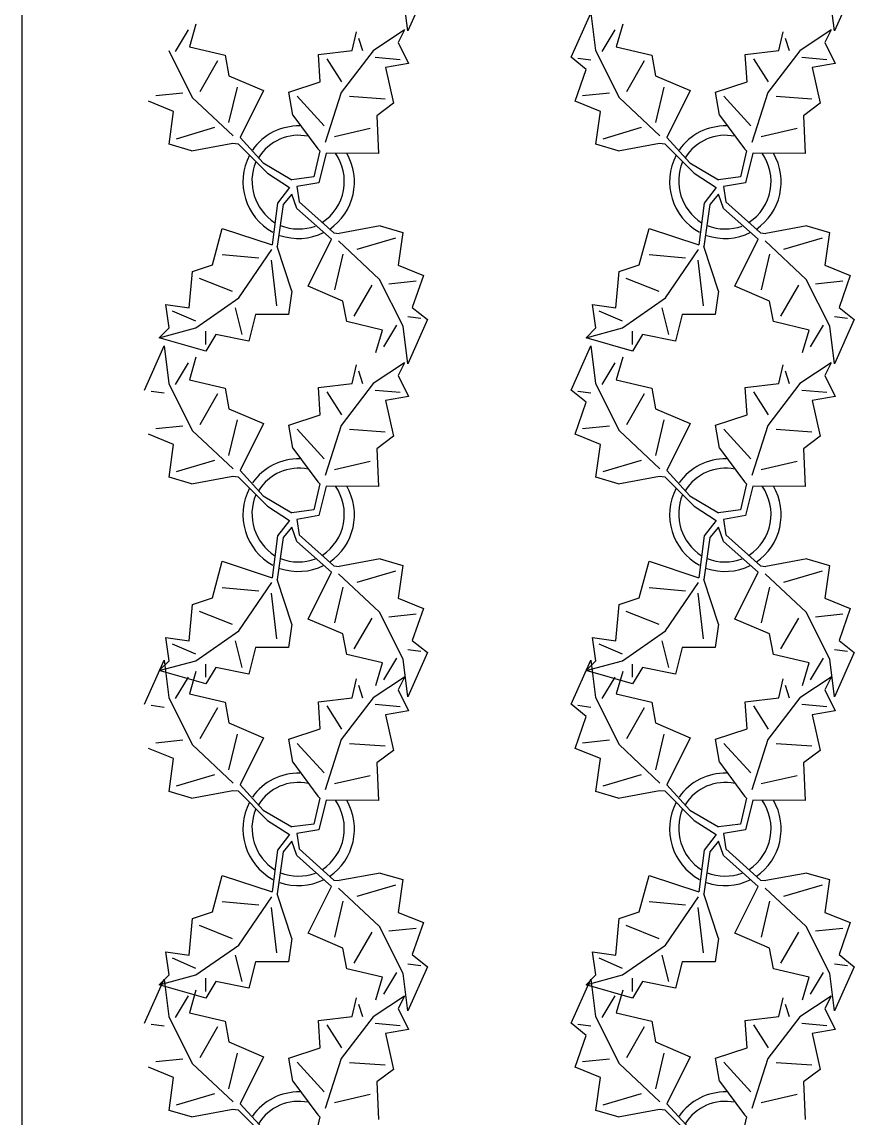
# Model space of a CAD drawing. Header units: inches. Extents: x 8624 to 20537, y 780 to 7738.
# Drawn here: x 17139.8 to 17228.6, y 2326.2 to 2443 of the extents above; entities that cross this region are included whole.
import ezdxf

# ---------------------------------------------------------------- set-up
doc = ezdxf.new("R2010")
doc.units = ezdxf.units.IN
doc.header["$MEASUREMENT"] = 0

msp = doc.modelspace()

# ---------------------------------------------------------------- linework, layer by layer
msp.add_line((17139.85, 2729.61), (17139.85, 1318.98))
at = {"color": 114, "linetype": 'Continuous'}
for p, q in [((17183.09, 2446.79), (17181, 2442.08)), ((17228.59, 2446.79), (17226.5, 2442.08)), ((17181, 2442.08), (17180.49, 2446.08)), ((17226.5, 2442.08), (17225.99, 2446.08)), ((17198.42, 2439.27), (17200.5, 2443.98)), ((17200.5, 2443.98), (17201.01, 2439.98)), ((17158.41, 2442.78), (17157.71, 2440.38)), ((17203.91, 2442.78), (17203.21, 2440.38)), ((17156.21, 2439.88), (17157.61, 2442.18)), ((17175.05, 2439.97), (17175.52, 2441.98)), ((17180.66, 2442.17), (17177.29, 2439.96)), ((17180.66, 2442.17), (17179.98, 2440.83)), ((17201.71, 2439.88), (17203.11, 2442.18)), ((17220.55, 2439.97), (17221.02, 2441.98)), ((17226.16, 2442.17), (17222.79, 2439.96)), ((17226.16, 2442.17), (17225.48, 2440.83)), ((17157.71, 2440.38), (17161.51, 2439.49)), ((17175.73, 2441.31), (17176.17, 2439.97)), ((17179.98, 2440.83), (17181.08, 2438.59)), ((17203.21, 2440.38), (17207.01, 2439.49)), ((17221.23, 2441.31), (17221.67, 2439.97)), ((17225.48, 2440.83), (17226.58, 2438.59)), ((17155.51, 2439.98), (17158.02, 2434.98)), ((17161.51, 2439.49), (17161.92, 2437.29)), ((17171.47, 2439.55), (17175.05, 2439.97)), ((17171.67, 2436.65), (17171.47, 2439.55)), ((17177.29, 2439.96), (17173.9, 2435.51)), ((17177.51, 2439.28), (17180.19, 2439.04)), ((17200.02, 2437.97), (17198.42, 2439.27)), ((17199.12, 2439.17), (17200.52, 2438.98)), ((17201.01, 2439.98), (17203.52, 2434.98)), ((17207.01, 2439.49), (17207.42, 2437.29)), ((17216.97, 2439.55), (17220.55, 2439.97)), ((17217.17, 2436.65), (17216.97, 2439.55)), ((17222.79, 2439.96), (17219.4, 2435.51)), ((17223.01, 2439.28), (17225.69, 2439.04)), ((17160.72, 2438.89), (17158.82, 2435.58)), ((17172.36, 2439.1), (17173.91, 2436.63)), ((17181.08, 2438.59), (17178.62, 2438.16)), ((17178.62, 2438.16), (17179.48, 2434.35)), ((17206.22, 2438.89), (17204.32, 2435.58)), ((17217.86, 2439.1), (17219.41, 2436.63)), ((17226.58, 2438.59), (17224.12, 2438.16)), ((17224.12, 2438.16), (17224.98, 2434.35)), ((17161.92, 2437.29), (17165.62, 2435.7)), ((17198.83, 2434.57), (17200.02, 2437.97)), ((17207.42, 2437.29), (17211.12, 2435.7)), ((17161.93, 2432.29), (17162.82, 2436.09)), ((17165.62, 2435.7), (17163.13, 2430.69)), ((17168.31, 2435.55), (17171.67, 2436.65)), ((17207.43, 2432.29), (17208.32, 2436.09)), ((17211.12, 2435.7), (17208.63, 2430.69)), ((17213.81, 2435.55), (17217.17, 2436.65)), ((17156.03, 2433.48), (17153.33, 2434.57)), ((17154.12, 2435.17), (17157.02, 2435.48)), ((17158.02, 2434.98), (17162.37, 2430.87)), ((17168.74, 2433.09), (17168.31, 2435.55)), ((17169.2, 2435.1), (17172.09, 2431.95)), ((17173.9, 2435.51), (17172.17, 2430.16)), ((17178.59, 2434.8), (17174.79, 2435.06)), ((17201.53, 2433.48), (17198.83, 2434.57)), ((17199.62, 2435.17), (17202.52, 2435.48)), ((17203.52, 2434.98), (17207.87, 2430.87)), ((17214.24, 2433.09), (17213.81, 2435.55)), ((17214.7, 2435.1), (17217.59, 2431.95)), ((17219.4, 2435.51), (17217.67, 2430.16)), ((17224.09, 2434.8), (17220.29, 2435.06)), ((17155.54, 2429.98), (17156.03, 2433.48)), ((17179.48, 2434.35), (17177.68, 2433.02)), ((17201.04, 2429.98), (17201.53, 2433.48)), ((17224.98, 2434.35), (17223.18, 2433.02)), ((17168.74, 2433.09), (17171.4, 2429.49)), ((17177.68, 2433.02), (17177.88, 2429)), ((17214.24, 2433.09), (17216.9, 2429.49)), ((17223.18, 2433.02), (17223.38, 2429)), ((17156.33, 2430.58), (17160.43, 2431.79)), ((17173.19, 2430.82), (17177, 2431.69)), ((17201.83, 2430.58), (17205.93, 2431.79)), ((17218.69, 2430.82), (17222.5, 2431.69)), ((17157.94, 2429.28), (17155.54, 2429.98)), ((17157.94, 2429.28), (17162.34, 2430.09)), ((17162.34, 2430.09), (17162.9, 2430.03)), ((17162.9, 2430.03), (17166.02, 2426.9)), ((17165.57, 2427.99), (17163.13, 2430.69)), ((17203.44, 2429.28), (17201.04, 2429.98)), ((17203.44, 2429.28), (17207.84, 2430.09)), ((17207.84, 2430.09), (17208.4, 2430.03)), ((17208.4, 2430.03), (17211.52, 2426.9)), ((17211.07, 2427.99), (17208.63, 2430.69)), ((17171.62, 2429.27), (17170.98, 2426.5)), ((17171.4, 2429.49), (17171.62, 2429.27)), ((17172.29, 2429.04), (17171.5, 2425.89)), ((17177.88, 2429), (17172.29, 2429.04)), ((17217.12, 2429.27), (17216.48, 2426.5)), ((17216.9, 2429.49), (17217.12, 2429.27)), ((17217.79, 2429.04), (17217, 2425.89)), ((17223.38, 2429), (17217.79, 2429.04)), ((17165.57, 2427.99), (17168.63, 2426.19)), ((17211.07, 2427.99), (17214.13, 2426.19)), ((17166.02, 2426.9), (17168.37, 2425.38)), ((17170.98, 2426.5), (17168.63, 2426.19)), ((17170.98, 2426.5), (17170.98, 2426.5)), ((17211.52, 2426.9), (17213.87, 2425.38)), ((17216.48, 2426.5), (17214.13, 2426.19)), ((17216.48, 2426.5), (17216.48, 2426.5)), ((17168.37, 2425.38), (17167.09, 2423.72)), ((17171.5, 2425.89), (17169.15, 2425.48)), ((17169.15, 2425.48), (17169.41, 2423.85)), ((17213.87, 2425.38), (17212.59, 2423.72)), ((17217, 2425.89), (17214.65, 2425.48)), ((17214.65, 2425.48), (17214.91, 2423.85)), ((17168.63, 2424.67), (17167.72, 2423.55)), ((17169.15, 2423.14), (17168.63, 2424.67)), ((17214.13, 2424.67), (17213.22, 2423.55)), ((17214.65, 2423.14), (17214.13, 2424.67)), ((17167.09, 2423.72), (17166.52, 2419.26)), ((17167.72, 2423.55), (17167.07, 2419.07)), ((17172.87, 2419.86), (17169.15, 2423.14)), ((17169.41, 2423.85), (17173.1, 2420.53)), ((17212.59, 2423.72), (17212.02, 2419.26)), ((17213.22, 2423.55), (17212.57, 2419.07)), ((17218.37, 2419.86), (17214.65, 2423.14)), ((17214.91, 2423.85), (17218.6, 2420.53)), ((17160.16, 2417.14), (17161.22, 2421.02)), ((17161.22, 2421.02), (17166.52, 2419.26)), ((17173.1, 2420.53), (17173.67, 2420.47)), ((17178.06, 2421.28), (17173.67, 2420.47)), ((17178.06, 2421.28), (17180.47, 2420.58)), ((17180.47, 2420.58), (17179.97, 2417.08)), ((17205.66, 2417.14), (17206.72, 2421.02)), ((17206.72, 2421.02), (17212.02, 2419.26)), ((17218.6, 2420.53), (17219.17, 2420.47)), ((17223.56, 2421.28), (17219.17, 2420.47)), ((17223.56, 2421.28), (17225.97, 2420.58)), ((17225.97, 2420.58), (17225.47, 2417.08)), ((17170.38, 2414.86), (17172.87, 2419.86)), ((17177.98, 2415.58), (17173.59, 2419.68)), ((17179.67, 2419.98), (17175.57, 2418.77)), ((17215.88, 2414.86), (17218.37, 2419.86)), ((17223.48, 2415.58), (17219.09, 2419.68)), ((17225.17, 2419.98), (17221.07, 2418.77)), ((17165.11, 2417.84), (17161.22, 2418.2)), ((17162.98, 2413.6), (17166.51, 2418.75)), ((17168.64, 2414.31), (17167.07, 2419.07)), ((17174.07, 2418.27), (17173.18, 2414.46)), ((17210.61, 2417.84), (17206.72, 2418.2)), ((17208.48, 2413.6), (17212.01, 2418.75)), ((17214.14, 2414.31), (17212.57, 2419.07)), ((17219.57, 2418.27), (17218.68, 2414.46)), ((17158.03, 2416.43), (17160.16, 2417.14)), ((17166.44, 2417.61), (17167.01, 2412.77)), ((17179.97, 2417.08), (17182.68, 2415.99)), ((17203.53, 2416.43), (17205.66, 2417.14)), ((17211.94, 2417.61), (17212.51, 2412.77)), ((17225.47, 2417.08), (17228.18, 2415.99)), ((17157.68, 2412.54), (17158.03, 2416.43)), ((17182.68, 2415.99), (17181.48, 2412.58)), ((17203.18, 2412.54), (17203.53, 2416.43)), ((17228.18, 2415.99), (17226.98, 2412.58)), ((17158.74, 2415.72), (17162.28, 2414.31)), ((17174.08, 2413.27), (17170.38, 2414.86)), ((17175.29, 2411.67), (17177.18, 2414.97)), ((17180.49, 2410.58), (17177.98, 2415.58)), ((17181.88, 2415.38), (17178.98, 2415.08)), ((17204.24, 2415.72), (17207.78, 2414.31)), ((17219.58, 2413.27), (17215.88, 2414.86)), ((17220.79, 2411.67), (17222.68, 2414.97)), ((17225.99, 2410.58), (17223.48, 2415.58)), ((17227.38, 2415.38), (17224.48, 2415.08)), ((17158.39, 2410.42), (17162.98, 2413.6)), ((17168.64, 2414.31), (17168.29, 2411.83)), ((17203.89, 2410.42), (17208.48, 2413.6)), ((17214.14, 2414.31), (17213.79, 2411.83)), ((17155.21, 2412.89), (17157.68, 2412.54)), ((17155.56, 2410.42), (17155.21, 2412.89)), ((17163.34, 2409.71), (17162.63, 2412.54)), ((17174.49, 2411.07), (17174.08, 2413.27)), ((17181.48, 2412.58), (17183.09, 2411.29)), ((17200.71, 2412.89), (17203.18, 2412.54)), ((17201.06, 2410.42), (17200.71, 2412.89)), ((17208.84, 2409.71), (17208.13, 2412.54)), ((17219.99, 2411.07), (17219.58, 2413.27)), ((17226.98, 2412.58), (17228.59, 2411.29)), ((17158.39, 2411.12), (17155.91, 2412.19)), ((17164.75, 2411.83), (17164.05, 2409)), ((17168.29, 2411.83), (17164.75, 2411.83)), ((17182.39, 2411.39), (17180.99, 2411.58)), ((17183.09, 2411.29), (17181, 2406.58)), ((17203.89, 2411.12), (17201.41, 2412.19)), ((17210.25, 2411.83), (17209.55, 2409)), ((17213.79, 2411.83), (17210.25, 2411.83)), ((17227.89, 2411.39), (17226.49, 2411.58)), ((17228.59, 2411.29), (17226.5, 2406.58)), ((17154.5, 2409.36), (17158.39, 2410.42)), ((17154.5, 2409.36), (17155.56, 2410.42)), ((17159.45, 2408.65), (17159.45, 2410.06)), ((17178.29, 2410.18), (17174.49, 2411.07)), ((17177.59, 2407.77), (17178.29, 2410.18)), ((17179.79, 2410.68), (17178.39, 2408.38)), ((17181, 2406.58), (17180.49, 2410.58)), ((17200, 2409.36), (17203.89, 2410.42)), ((17200, 2409.36), (17201.06, 2410.42)), ((17204.95, 2408.65), (17204.95, 2410.06)), ((17223.79, 2410.18), (17219.99, 2411.07)), ((17223.09, 2407.77), (17223.79, 2410.18)), ((17225.29, 2410.68), (17223.89, 2408.38)), ((17226.5, 2406.58), (17225.99, 2410.58)), ((17159.45, 2407.94), (17154.5, 2409.36)), ((17160.51, 2409.71), (17159.45, 2407.94)), ((17164.05, 2409), (17160.51, 2409.71)), ((17204.95, 2407.94), (17200, 2409.36)), ((17206.01, 2409.71), (17204.95, 2407.94)), ((17209.55, 2409), (17206.01, 2409.71)), ((17152.92, 2403.77), (17155, 2408.48)), ((17155, 2408.48), (17155.51, 2404.48)), ((17198.42, 2403.77), (17200.5, 2408.48)), ((17200.5, 2408.48), (17201.01, 2404.48)), ((17156.21, 2404.38), (17157.61, 2406.68)), ((17158.41, 2407.28), (17157.71, 2404.88)), ((17175.05, 2404.47), (17175.52, 2406.48)), ((17180.66, 2406.67), (17177.29, 2404.46)), ((17180.66, 2406.67), (17179.98, 2405.33)), ((17201.71, 2404.38), (17203.11, 2406.68)), ((17203.91, 2407.28), (17203.21, 2404.88)), ((17220.55, 2404.47), (17221.02, 2406.48)), ((17226.16, 2406.67), (17222.79, 2404.46)), ((17226.16, 2406.67), (17225.48, 2405.33)), ((17175.73, 2405.81), (17176.17, 2404.47)), ((17179.98, 2405.33), (17181.08, 2403.09)), ((17221.23, 2405.81), (17221.67, 2404.47)), ((17225.48, 2405.33), (17226.58, 2403.09)), ((17155.51, 2404.48), (17158.02, 2399.48)), ((17157.71, 2404.88), (17161.51, 2403.99)), ((17171.47, 2404.05), (17175.05, 2404.47)), ((17177.29, 2404.46), (17173.9, 2400.01)), ((17201.01, 2404.48), (17203.52, 2399.48)), ((17203.21, 2404.88), (17207.01, 2403.99)), ((17216.97, 2404.05), (17220.55, 2404.47)), ((17222.79, 2404.46), (17219.4, 2400.01)), ((17153.62, 2403.67), (17155.02, 2403.48)), ((17160.72, 2403.39), (17158.82, 2400.08)), ((17161.51, 2403.99), (17161.92, 2401.79)), ((17171.67, 2401.15), (17171.47, 2404.05)), ((17172.36, 2403.6), (17173.91, 2401.13)), ((17177.51, 2403.78), (17180.19, 2403.54)), ((17181.08, 2403.09), (17178.62, 2402.66)), ((17200.02, 2402.47), (17198.42, 2403.77)), ((17199.12, 2403.67), (17200.52, 2403.48)), ((17206.22, 2403.39), (17204.32, 2400.08)), ((17207.01, 2403.99), (17207.42, 2401.79)), ((17217.17, 2401.15), (17216.97, 2404.05)), ((17217.86, 2403.6), (17219.41, 2401.13)), ((17223.01, 2403.78), (17225.69, 2403.54)), ((17226.58, 2403.09), (17224.12, 2402.66)), ((17161.92, 2401.79), (17165.62, 2400.2)), ((17178.62, 2402.66), (17179.48, 2398.85)), ((17198.83, 2399.07), (17200.02, 2402.47)), ((17207.42, 2401.79), (17211.12, 2400.2)), ((17224.12, 2402.66), (17224.98, 2398.85)), ((17168.31, 2400.05), (17171.67, 2401.15)), ((17213.81, 2400.05), (17217.17, 2401.15)), ((17154.12, 2399.67), (17157.02, 2399.98)), ((17158.02, 2399.48), (17162.37, 2395.37)), ((17161.93, 2396.79), (17162.82, 2400.59)), ((17165.62, 2400.2), (17163.13, 2395.19)), ((17168.74, 2397.59), (17168.31, 2400.05)), ((17169.2, 2399.6), (17172.09, 2396.45)), ((17173.9, 2400.01), (17172.17, 2394.66)), ((17178.59, 2399.3), (17174.79, 2399.56)), ((17199.62, 2399.67), (17202.52, 2399.98)), ((17203.52, 2399.48), (17207.87, 2395.37)), ((17207.43, 2396.79), (17208.32, 2400.59)), ((17211.12, 2400.2), (17208.63, 2395.19)), ((17214.24, 2397.59), (17213.81, 2400.05)), ((17214.7, 2399.6), (17217.59, 2396.45)), ((17219.4, 2400.01), (17217.67, 2394.66)), ((17224.09, 2399.3), (17220.29, 2399.56)), ((17156.03, 2397.98), (17153.33, 2399.07)), ((17179.48, 2398.85), (17177.68, 2397.52)), ((17201.53, 2397.98), (17198.83, 2399.07)), ((17224.98, 2398.85), (17223.18, 2397.52)), ((17155.54, 2394.48), (17156.03, 2397.98)), ((17168.74, 2397.59), (17171.4, 2393.99)), ((17177.68, 2397.52), (17177.88, 2393.5)), ((17201.04, 2394.48), (17201.53, 2397.98)), ((17214.24, 2397.59), (17216.9, 2393.99)), ((17223.18, 2397.52), (17223.38, 2393.5)), ((17156.33, 2395.08), (17160.43, 2396.29)), ((17173.19, 2395.32), (17177, 2396.19)), ((17201.83, 2395.08), (17205.93, 2396.29)), ((17218.69, 2395.32), (17222.5, 2396.19)), ((17165.57, 2392.49), (17163.13, 2395.19)), ((17211.07, 2392.49), (17208.63, 2395.19)), ((17157.94, 2393.78), (17155.54, 2394.48)), ((17157.94, 2393.78), (17162.34, 2394.59)), ((17162.34, 2394.59), (17162.9, 2394.53)), ((17162.9, 2394.53), (17166.02, 2391.4)), ((17171.62, 2393.77), (17170.98, 2391)), ((17171.4, 2393.99), (17171.62, 2393.77)), ((17203.44, 2393.78), (17201.04, 2394.48)), ((17203.44, 2393.78), (17207.84, 2394.59)), ((17207.84, 2394.59), (17208.4, 2394.53)), ((17208.4, 2394.53), (17211.52, 2391.4)), ((17217.12, 2393.77), (17216.48, 2391)), ((17216.9, 2393.99), (17217.12, 2393.77)), ((17165.57, 2392.49), (17168.63, 2390.69)), ((17172.29, 2393.54), (17171.5, 2390.39)), ((17177.88, 2393.5), (17172.29, 2393.54)), ((17211.07, 2392.49), (17214.13, 2390.69)), ((17217.79, 2393.54), (17217, 2390.39)), ((17223.38, 2393.5), (17217.79, 2393.54)), ((17166.02, 2391.4), (17168.37, 2389.88)), ((17211.52, 2391.4), (17213.87, 2389.88)), ((17170.98, 2391), (17168.63, 2390.69)), ((17171.5, 2390.39), (17169.15, 2389.98)), ((17170.98, 2391), (17170.98, 2391)), ((17216.48, 2391), (17214.13, 2390.69)), ((17217, 2390.39), (17214.65, 2389.98)), ((17216.48, 2391), (17216.48, 2391)), ((17168.37, 2389.88), (17167.09, 2388.22)), ((17168.63, 2389.17), (17167.72, 2388.05)), ((17169.15, 2387.64), (17168.63, 2389.17)), ((17169.15, 2389.98), (17169.41, 2388.35)), ((17213.87, 2389.88), (17212.59, 2388.22)), ((17214.13, 2389.17), (17213.22, 2388.05)), ((17214.65, 2387.64), (17214.13, 2389.17)), ((17214.65, 2389.98), (17214.91, 2388.35)), ((17167.09, 2388.22), (17166.52, 2383.76)), ((17167.72, 2388.05), (17167.07, 2383.57)), ((17169.41, 2388.35), (17173.1, 2385.03)), ((17212.59, 2388.22), (17212.02, 2383.76)), ((17213.22, 2388.05), (17212.57, 2383.57)), ((17214.91, 2388.35), (17218.6, 2385.03)), ((17172.87, 2384.36), (17169.15, 2387.64)), ((17218.37, 2384.36), (17214.65, 2387.64)), ((17160.16, 2381.64), (17161.22, 2385.52)), ((17161.22, 2385.52), (17166.52, 2383.76)), ((17178.06, 2385.78), (17173.67, 2384.97)), ((17178.06, 2385.78), (17180.47, 2385.08)), ((17205.66, 2381.64), (17206.72, 2385.52)), ((17206.72, 2385.52), (17212.02, 2383.76)), ((17223.56, 2385.78), (17219.17, 2384.97)), ((17223.56, 2385.78), (17225.97, 2385.08)), ((17170.38, 2379.36), (17172.87, 2384.36)), ((17173.1, 2385.03), (17173.67, 2384.97)), ((17179.67, 2384.48), (17175.57, 2383.27)), ((17180.47, 2385.08), (17179.97, 2381.58)), ((17215.88, 2379.36), (17218.37, 2384.36)), ((17218.6, 2385.03), (17219.17, 2384.97)), ((17225.17, 2384.48), (17221.07, 2383.27)), ((17225.97, 2385.08), (17225.47, 2381.58)), ((17162.98, 2378.1), (17166.51, 2383.25)), ((17168.64, 2378.81), (17167.07, 2383.57)), ((17177.98, 2380.08), (17173.59, 2384.18)), ((17208.48, 2378.1), (17212.01, 2383.25)), ((17214.14, 2378.81), (17212.57, 2383.57)), ((17223.48, 2380.08), (17219.09, 2384.18)), ((17165.11, 2382.34), (17161.22, 2382.7)), ((17166.44, 2382.11), (17167.01, 2377.27)), ((17174.07, 2382.77), (17173.18, 2378.96)), ((17210.61, 2382.34), (17206.72, 2382.7)), ((17211.94, 2382.11), (17212.51, 2377.27)), ((17219.57, 2382.77), (17218.68, 2378.96)), ((17157.68, 2377.04), (17158.03, 2380.93)), ((17158.03, 2380.93), (17160.16, 2381.64)), ((17179.97, 2381.58), (17182.68, 2380.49)), ((17203.18, 2377.04), (17203.53, 2380.93)), ((17203.53, 2380.93), (17205.66, 2381.64)), ((17225.47, 2381.58), (17228.18, 2380.49)), ((17158.74, 2380.22), (17162.28, 2378.81)), ((17180.49, 2375.08), (17177.98, 2380.08)), ((17181.88, 2379.88), (17178.98, 2379.58)), ((17182.68, 2380.49), (17181.48, 2377.08)), ((17204.24, 2380.22), (17207.78, 2378.81)), ((17225.99, 2375.08), (17223.48, 2380.08)), ((17227.38, 2379.88), (17224.48, 2379.58)), ((17228.18, 2380.49), (17226.98, 2377.08)), ((17168.64, 2378.81), (17168.29, 2376.33)), ((17174.08, 2377.77), (17170.38, 2379.36)), ((17175.29, 2376.17), (17177.18, 2379.47)), ((17214.14, 2378.81), (17213.79, 2376.33)), ((17219.58, 2377.77), (17215.88, 2379.36)), ((17220.79, 2376.17), (17222.68, 2379.47)), ((17155.21, 2377.39), (17157.68, 2377.04)), ((17155.56, 2374.92), (17155.21, 2377.39)), ((17158.39, 2374.92), (17162.98, 2378.1)), ((17174.49, 2375.57), (17174.08, 2377.77)), ((17200.71, 2377.39), (17203.18, 2377.04)), ((17201.06, 2374.92), (17200.71, 2377.39)), ((17203.89, 2374.92), (17208.48, 2378.1)), ((17219.99, 2375.57), (17219.58, 2377.77)), ((17158.39, 2375.62), (17155.91, 2376.69)), ((17163.34, 2374.21), (17162.63, 2377.04)), ((17164.75, 2376.33), (17164.05, 2373.5)), ((17168.29, 2376.33), (17164.75, 2376.33)), ((17182.39, 2375.89), (17180.99, 2376.08)), ((17181.48, 2377.08), (17183.09, 2375.79)), ((17203.89, 2375.62), (17201.41, 2376.69)), ((17208.84, 2374.21), (17208.13, 2377.04)), ((17210.25, 2376.33), (17209.55, 2373.5)), ((17213.79, 2376.33), (17210.25, 2376.33)), ((17227.89, 2375.89), (17226.49, 2376.08)), ((17226.98, 2377.08), (17228.59, 2375.79)), ((17152.92, 2370.27), (17155, 2374.98)), ((17154.5, 2373.86), (17158.39, 2374.92)), ((17154.5, 2373.86), (17155.56, 2374.92)), ((17155, 2374.98), (17155.51, 2370.98)), ((17178.29, 2374.68), (17174.49, 2375.57)), ((17179.79, 2375.18), (17178.39, 2372.88)), ((17181, 2371.08), (17180.49, 2375.08)), ((17183.09, 2375.79), (17181, 2371.08)), ((17198.42, 2370.27), (17200.5, 2374.98)), ((17200, 2373.86), (17203.89, 2374.92)), ((17200, 2373.86), (17201.06, 2374.92)), ((17200.5, 2374.98), (17201.01, 2370.98)), ((17223.79, 2374.68), (17219.99, 2375.57)), ((17225.29, 2375.18), (17223.89, 2372.88)), ((17226.5, 2371.08), (17225.99, 2375.08)), ((17228.59, 2375.79), (17226.5, 2371.08)), ((17159.45, 2372.44), (17154.5, 2373.86)), ((17158.41, 2373.78), (17157.71, 2371.38)), ((17159.45, 2373.15), (17159.45, 2374.56)), ((17160.51, 2374.21), (17159.45, 2372.44)), ((17164.05, 2373.5), (17160.51, 2374.21)), ((17177.59, 2372.27), (17178.29, 2374.68)), ((17204.95, 2372.44), (17200, 2373.86)), ((17203.91, 2373.78), (17203.21, 2371.38)), ((17204.95, 2373.15), (17204.95, 2374.56)), ((17206.01, 2374.21), (17204.95, 2372.44)), ((17209.55, 2373.5), (17206.01, 2374.21)), ((17223.09, 2372.27), (17223.79, 2374.68)), ((17156.21, 2370.88), (17157.61, 2373.18)), ((17175.05, 2370.97), (17175.52, 2372.98)), ((17180.66, 2373.17), (17177.29, 2370.96)), ((17180.66, 2373.17), (17179.98, 2371.83)), ((17201.71, 2370.88), (17203.11, 2373.18)), ((17220.55, 2370.97), (17221.02, 2372.98)), ((17226.16, 2373.17), (17222.79, 2370.96)), ((17226.16, 2373.17), (17225.48, 2371.83)), ((17175.73, 2372.31), (17176.17, 2370.97)), ((17179.98, 2371.83), (17181.08, 2369.59)), ((17221.23, 2372.31), (17221.67, 2370.97)), ((17225.48, 2371.83), (17226.58, 2369.59)), ((17155.51, 2370.98), (17158.02, 2365.98)), ((17157.71, 2371.38), (17161.51, 2370.49)), ((17161.51, 2370.49), (17161.92, 2368.29)), ((17171.47, 2370.55), (17175.05, 2370.97)), ((17171.67, 2367.65), (17171.47, 2370.55)), ((17177.29, 2370.96), (17173.9, 2366.51)), ((17177.51, 2370.28), (17180.19, 2370.04)), ((17200.02, 2368.97), (17198.42, 2370.27)), ((17201.01, 2370.98), (17203.52, 2365.98)), ((17203.21, 2371.38), (17207.01, 2370.49)), ((17207.01, 2370.49), (17207.42, 2368.29)), ((17216.97, 2370.55), (17220.55, 2370.97)), ((17217.17, 2367.65), (17216.97, 2370.55)), ((17222.79, 2370.96), (17219.4, 2366.51)), ((17223.01, 2370.28), (17225.69, 2370.04)), ((17153.62, 2370.17), (17155.02, 2369.98)), ((17160.72, 2369.89), (17158.82, 2366.58)), ((17172.36, 2370.1), (17173.91, 2367.63)), ((17181.08, 2369.59), (17178.62, 2369.16)), ((17178.62, 2369.16), (17179.48, 2365.35)), ((17199.12, 2370.17), (17200.52, 2369.98)), ((17206.22, 2369.89), (17204.32, 2366.58)), ((17217.86, 2370.1), (17219.41, 2367.63)), ((17226.58, 2369.59), (17224.12, 2369.16)), ((17224.12, 2369.16), (17224.98, 2365.35)), ((17161.92, 2368.29), (17165.62, 2366.7)), ((17198.83, 2365.57), (17200.02, 2368.97)), ((17207.42, 2368.29), (17211.12, 2366.7)), ((17161.93, 2363.29), (17162.82, 2367.09)), ((17168.31, 2366.55), (17171.67, 2367.65)), ((17207.43, 2363.29), (17208.32, 2367.09)), ((17213.81, 2366.55), (17217.17, 2367.65)), ((17156.03, 2364.48), (17153.33, 2365.57)), ((17154.12, 2366.17), (17157.02, 2366.48)), ((17158.02, 2365.98), (17162.37, 2361.87)), ((17165.62, 2366.7), (17163.13, 2361.69)), ((17168.74, 2364.09), (17168.31, 2366.55)), ((17169.2, 2366.1), (17172.09, 2362.95)), ((17173.9, 2366.51), (17172.17, 2361.16)), ((17178.59, 2365.8), (17174.79, 2366.06)), ((17201.53, 2364.48), (17198.83, 2365.57)), ((17199.62, 2366.17), (17202.52, 2366.48)), ((17203.52, 2365.98), (17207.87, 2361.87)), ((17211.12, 2366.7), (17208.63, 2361.69)), ((17214.24, 2364.09), (17213.81, 2366.55)), ((17214.7, 2366.1), (17217.59, 2362.95)), ((17219.4, 2366.51), (17217.67, 2361.16)), ((17224.09, 2365.8), (17220.29, 2366.06)), ((17155.54, 2360.98), (17156.03, 2364.48)), ((17179.48, 2365.35), (17177.68, 2364.02)), ((17201.04, 2360.98), (17201.53, 2364.48)), ((17224.98, 2365.35), (17223.18, 2364.02)), ((17168.74, 2364.09), (17171.4, 2360.49)), ((17177.68, 2364.02), (17177.88, 2360)), ((17214.24, 2364.09), (17216.9, 2360.49)), ((17223.18, 2364.02), (17223.38, 2360)), ((17156.33, 2361.58), (17160.43, 2362.79)), ((17173.19, 2361.82), (17177, 2362.69)), ((17201.83, 2361.58), (17205.93, 2362.79)), ((17218.69, 2361.82), (17222.5, 2362.69)), ((17157.94, 2360.28), (17155.54, 2360.98)), ((17157.94, 2360.28), (17162.34, 2361.09)), ((17162.34, 2361.09), (17162.9, 2361.03)), ((17162.9, 2361.03), (17166.02, 2357.9)), ((17165.57, 2358.99), (17163.13, 2361.69)), ((17203.44, 2360.28), (17201.04, 2360.98)), ((17203.44, 2360.28), (17207.84, 2361.09)), ((17207.84, 2361.09), (17208.4, 2361.03)), ((17208.4, 2361.03), (17211.52, 2357.9)), ((17211.07, 2358.99), (17208.63, 2361.69)), ((17171.62, 2360.27), (17170.98, 2357.5)), ((17171.4, 2360.49), (17171.62, 2360.27)), ((17172.29, 2360.04), (17171.5, 2356.89)), ((17177.88, 2360), (17172.29, 2360.04)), ((17217.12, 2360.27), (17216.48, 2357.5)), ((17216.9, 2360.49), (17217.12, 2360.27)), ((17217.79, 2360.04), (17217, 2356.89)), ((17223.38, 2360), (17217.79, 2360.04)), ((17165.57, 2358.99), (17168.63, 2357.19)), ((17211.07, 2358.99), (17214.13, 2357.19)), ((17166.02, 2357.9), (17168.37, 2356.38)), ((17170.98, 2357.5), (17168.63, 2357.19)), ((17170.98, 2357.5), (17170.98, 2357.5)), ((17211.52, 2357.9), (17213.87, 2356.38)), ((17216.48, 2357.5), (17214.13, 2357.19)), ((17216.48, 2357.5), (17216.48, 2357.5)), ((17168.37, 2356.38), (17167.09, 2354.72)), ((17171.5, 2356.89), (17169.15, 2356.48)), ((17169.15, 2356.48), (17169.41, 2354.85)), ((17213.87, 2356.38), (17212.59, 2354.72)), ((17217, 2356.89), (17214.65, 2356.48)), ((17214.65, 2356.48), (17214.91, 2354.85)), ((17168.63, 2355.67), (17167.72, 2354.55)), ((17169.15, 2354.14), (17168.63, 2355.67)), ((17214.13, 2355.67), (17213.22, 2354.55)), ((17214.65, 2354.14), (17214.13, 2355.67)), ((17167.09, 2354.72), (17166.52, 2350.26)), ((17167.72, 2354.55), (17167.07, 2350.07)), ((17172.87, 2350.86), (17169.15, 2354.14)), ((17169.41, 2354.85), (17173.1, 2351.53)), ((17212.59, 2354.72), (17212.02, 2350.26)), ((17213.22, 2354.55), (17212.57, 2350.07)), ((17218.37, 2350.86), (17214.65, 2354.14)), ((17214.91, 2354.85), (17218.6, 2351.53)), ((17160.16, 2348.14), (17161.22, 2352.02)), ((17161.22, 2352.02), (17166.52, 2350.26)), ((17173.1, 2351.53), (17173.67, 2351.47)), ((17178.06, 2352.28), (17173.67, 2351.47)), ((17178.06, 2352.28), (17180.47, 2351.58)), ((17180.47, 2351.58), (17179.97, 2348.08)), ((17205.66, 2348.14), (17206.72, 2352.02)), ((17206.72, 2352.02), (17212.02, 2350.26)), ((17218.6, 2351.53), (17219.17, 2351.47)), ((17223.56, 2352.28), (17219.17, 2351.47)), ((17223.56, 2352.28), (17225.97, 2351.58)), ((17225.97, 2351.58), (17225.47, 2348.08)), ((17170.38, 2345.86), (17172.87, 2350.86)), ((17177.98, 2346.58), (17173.59, 2350.68)), ((17179.67, 2350.98), (17175.57, 2349.77)), ((17215.88, 2345.86), (17218.37, 2350.86)), ((17223.48, 2346.58), (17219.09, 2350.68)), ((17225.17, 2350.98), (17221.07, 2349.77)), ((17165.11, 2348.84), (17161.22, 2349.2)), ((17162.98, 2344.6), (17166.51, 2349.75)), ((17168.64, 2345.31), (17167.07, 2350.07)), ((17174.07, 2349.27), (17173.18, 2345.46)), ((17210.61, 2348.84), (17206.72, 2349.2)), ((17208.48, 2344.6), (17212.01, 2349.75)), ((17214.14, 2345.31), (17212.57, 2350.07)), ((17219.57, 2349.27), (17218.68, 2345.46)), ((17158.03, 2347.43), (17160.16, 2348.14)), ((17166.44, 2348.61), (17167.01, 2343.77)), ((17179.97, 2348.08), (17182.68, 2346.99)), ((17203.53, 2347.43), (17205.66, 2348.14)), ((17211.94, 2348.61), (17212.51, 2343.77)), ((17225.47, 2348.08), (17228.18, 2346.99)), ((17157.68, 2343.54), (17158.03, 2347.43)), ((17182.68, 2346.99), (17181.48, 2343.58)), ((17203.18, 2343.54), (17203.53, 2347.43)), ((17228.18, 2346.99), (17226.98, 2343.58)), ((17158.74, 2346.72), (17162.28, 2345.31)), ((17174.08, 2344.27), (17170.38, 2345.86)), ((17175.29, 2342.67), (17177.18, 2345.97)), ((17180.49, 2341.58), (17177.98, 2346.58)), ((17181.88, 2346.38), (17178.98, 2346.08)), ((17204.24, 2346.72), (17207.78, 2345.31)), ((17219.58, 2344.27), (17215.88, 2345.86)), ((17220.79, 2342.67), (17222.68, 2345.97)), ((17225.99, 2341.58), (17223.48, 2346.58)), ((17227.38, 2346.38), (17224.48, 2346.08)), ((17158.39, 2341.42), (17162.98, 2344.6)), ((17168.64, 2345.31), (17168.29, 2342.83)), ((17203.89, 2341.42), (17208.48, 2344.6)), ((17214.14, 2345.31), (17213.79, 2342.83)), ((17155.21, 2343.89), (17157.68, 2343.54)), ((17155.56, 2341.42), (17155.21, 2343.89)), ((17163.34, 2340.71), (17162.63, 2343.54)), ((17174.49, 2342.07), (17174.08, 2344.27)), ((17181.48, 2343.58), (17183.09, 2342.29)), ((17200.71, 2343.89), (17203.18, 2343.54)), ((17201.06, 2341.42), (17200.71, 2343.89)), ((17208.84, 2340.71), (17208.13, 2343.54)), ((17219.99, 2342.07), (17219.58, 2344.27)), ((17226.98, 2343.58), (17228.59, 2342.29)), ((17158.39, 2342.12), (17155.91, 2343.19)), ((17164.75, 2342.83), (17164.05, 2340)), ((17168.29, 2342.83), (17164.75, 2342.83)), ((17182.39, 2342.39), (17180.99, 2342.58)), ((17183.09, 2342.29), (17181, 2337.58)), ((17203.89, 2342.12), (17201.41, 2343.19)), ((17210.25, 2342.83), (17209.55, 2340)), ((17213.79, 2342.83), (17210.25, 2342.83)), ((17227.89, 2342.39), (17226.49, 2342.58)), ((17228.59, 2342.29), (17226.5, 2337.58)), ((17154.5, 2340.36), (17158.39, 2341.42)), ((17154.5, 2340.36), (17155.56, 2341.42)), ((17159.45, 2339.65), (17159.45, 2341.06)), ((17178.29, 2341.18), (17174.49, 2342.07)), ((17177.59, 2338.77), (17178.29, 2341.18)), ((17179.79, 2341.68), (17178.39, 2339.38)), ((17181, 2337.58), (17180.49, 2341.58)), ((17200, 2340.36), (17203.89, 2341.42)), ((17200, 2340.36), (17201.06, 2341.42)), ((17204.95, 2339.65), (17204.95, 2341.06)), ((17223.79, 2341.18), (17219.99, 2342.07)), ((17223.09, 2338.77), (17223.79, 2341.18)), ((17225.29, 2341.68), (17223.89, 2339.38)), ((17226.5, 2337.58), (17225.99, 2341.58)), ((17152.92, 2336.27), (17155, 2340.98)), ((17159.45, 2338.94), (17154.5, 2340.36)), ((17155, 2340.98), (17155.51, 2336.98)), ((17160.51, 2340.71), (17159.45, 2338.94)), ((17164.05, 2340), (17160.51, 2340.71)), ((17198.42, 2336.27), (17200.5, 2340.98)), ((17204.95, 2338.94), (17200, 2340.36)), ((17200.5, 2340.98), (17201.01, 2336.98)), ((17206.01, 2340.71), (17204.95, 2338.94)), ((17209.55, 2340), (17206.01, 2340.71)), ((17156.21, 2336.88), (17157.61, 2339.18)), ((17158.41, 2339.78), (17157.71, 2337.38)), ((17175.05, 2336.97), (17175.52, 2338.98)), ((17180.66, 2339.17), (17177.29, 2336.96)), ((17180.66, 2339.17), (17179.98, 2337.83)), ((17201.71, 2336.88), (17203.11, 2339.18)), ((17203.91, 2339.78), (17203.21, 2337.38)), ((17220.55, 2336.97), (17221.02, 2338.98)), ((17226.16, 2339.17), (17222.79, 2336.96)), ((17226.16, 2339.17), (17225.48, 2337.83)), ((17175.73, 2338.31), (17176.17, 2336.97)), ((17179.98, 2337.83), (17181.08, 2335.59)), ((17221.23, 2338.31), (17221.67, 2336.97)), ((17225.48, 2337.83), (17226.58, 2335.59)), ((17155.51, 2336.98), (17158.02, 2331.98)), ((17157.71, 2337.38), (17161.51, 2336.49)), ((17161.51, 2336.49), (17161.92, 2334.29)), ((17171.47, 2336.55), (17175.05, 2336.97)), ((17171.67, 2333.65), (17171.47, 2336.55)), ((17177.29, 2336.96), (17173.9, 2332.51)), ((17201.01, 2336.98), (17203.52, 2331.98)), ((17203.21, 2337.38), (17207.01, 2336.49)), ((17207.01, 2336.49), (17207.42, 2334.29)), ((17216.97, 2336.55), (17220.55, 2336.97)), ((17217.17, 2333.65), (17216.97, 2336.55)), ((17222.79, 2336.96), (17219.4, 2332.51)), ((17153.62, 2336.17), (17155.02, 2335.98)), ((17160.72, 2335.89), (17158.82, 2332.58)), ((17172.36, 2336.1), (17173.91, 2333.63)), ((17177.51, 2336.28), (17180.19, 2336.04)), ((17181.08, 2335.59), (17178.62, 2335.16)), ((17178.62, 2335.16), (17179.48, 2331.35)), ((17200.02, 2334.97), (17198.42, 2336.27)), ((17199.12, 2336.17), (17200.52, 2335.98)), ((17206.22, 2335.89), (17204.32, 2332.58)), ((17217.86, 2336.1), (17219.41, 2333.63)), ((17223.01, 2336.28), (17225.69, 2336.04)), ((17226.58, 2335.59), (17224.12, 2335.16)), ((17224.12, 2335.16), (17224.98, 2331.35)), ((17161.92, 2334.29), (17165.62, 2332.7)), ((17198.83, 2331.57), (17200.02, 2334.97)), ((17207.42, 2334.29), (17211.12, 2332.7)), ((17161.93, 2329.29), (17162.82, 2333.09)), ((17168.31, 2332.55), (17171.67, 2333.65)), ((17207.43, 2329.29), (17208.32, 2333.09)), ((17213.81, 2332.55), (17217.17, 2333.65)), ((17154.12, 2332.17), (17157.02, 2332.48)), ((17158.02, 2331.98), (17162.37, 2327.87)), ((17165.62, 2332.7), (17163.13, 2327.69)), ((17168.74, 2330.09), (17168.31, 2332.55)), ((17169.2, 2332.1), (17172.09, 2328.95)), ((17173.9, 2332.51), (17172.17, 2327.16)), ((17178.59, 2331.8), (17174.79, 2332.06)), ((17199.62, 2332.17), (17202.52, 2332.48)), ((17203.52, 2331.98), (17207.87, 2327.87)), ((17211.12, 2332.7), (17208.63, 2327.69)), ((17214.24, 2330.09), (17213.81, 2332.55)), ((17214.7, 2332.1), (17217.59, 2328.95)), ((17219.4, 2332.51), (17217.67, 2327.16)), ((17224.09, 2331.8), (17220.29, 2332.06)), ((17156.03, 2330.48), (17153.33, 2331.57)), ((17155.54, 2326.98), (17156.03, 2330.48)), ((17179.48, 2331.35), (17177.68, 2330.02)), ((17201.53, 2330.48), (17198.83, 2331.57)), ((17201.04, 2326.98), (17201.53, 2330.48)), ((17224.98, 2331.35), (17223.18, 2330.02)), ((17168.74, 2330.09), (17171.4, 2326.49)), ((17177.68, 2330.02), (17177.88, 2326)), ((17214.24, 2330.09), (17216.9, 2326.49)), ((17223.18, 2330.02), (17223.38, 2326)), ((17156.33, 2327.58), (17160.43, 2328.79)), ((17173.19, 2327.82), (17177, 2328.69)), ((17201.83, 2327.58), (17205.93, 2328.79)), ((17218.69, 2327.82), (17222.5, 2328.69)), ((17157.94, 2326.28), (17155.54, 2326.98)), ((17157.94, 2326.28), (17162.34, 2327.09)), ((17162.34, 2327.09), (17162.9, 2327.03)), ((17162.9, 2327.03), (17166.02, 2323.9)), ((17165.57, 2324.99), (17163.13, 2327.69)), ((17203.44, 2326.28), (17201.04, 2326.98)), ((17203.44, 2326.28), (17207.84, 2327.09)), ((17207.84, 2327.09), (17208.4, 2327.03)), ((17208.4, 2327.03), (17211.52, 2323.9)), ((17211.07, 2324.99), (17208.63, 2327.69)), ((17171.62, 2326.27), (17170.98, 2323.5)), ((17171.4, 2326.49), (17171.62, 2326.27)), ((17217.12, 2326.27), (17216.48, 2323.5)), ((17216.9, 2326.49), (17217.12, 2326.27))]:
    msp.add_line(p, q, dxfattribs=at)
for centre, radius, start, end in [((17169.35, 2425.94), 6, 88.6147, 145.1169), ((17214.85, 2425.94), 6, 88.6147, 145.1169), ((17169.35, 2425.94), 5, 78.1647, 148.6725), ((17214.85, 2425.94), 5, 78.1647, 148.6725), ((17169.57, 2425.99), 6.15, 152.5812, 241.2714), ((17168.98, 2426.03), 5.25, 303.8219, 34.9414), ((17169.18, 2425.97), 6.13, 304.3757, 30.1028), ((17215.07, 2425.99), 6.15, 152.5812, 241.2714), ((17214.48, 2426.03), 5.25, 303.8219, 34.9414), ((17214.68, 2425.97), 6.13, 304.3757, 30.1028), ((17169.67, 2426.08), 5.29, 157.3711, 237.472), ((17215.17, 2426.08), 5.29, 157.3711, 237.472), ((17169.32, 2426.07), 6.13, 251.2017, 296.0918), ((17169.35, 2426.23), 5.28, 248.4094, 290.0301), ((17214.82, 2426.07), 6.13, 251.2017, 296.0918), ((17214.85, 2426.23), 5.28, 248.4094, 290.0301), ((17169.35, 2390.44), 6, 88.6147, 145.1169), ((17214.85, 2390.44), 6, 88.6147, 145.1169), ((17169.35, 2390.44), 5, 78.1647, 148.6725), ((17214.85, 2390.44), 5, 78.1647, 148.6725), ((17169.57, 2390.49), 6.15, 152.5812, 241.2714), ((17169.67, 2390.58), 5.29, 157.3711, 237.472), ((17168.98, 2390.53), 5.25, 303.8219, 34.9414), ((17169.18, 2390.47), 6.13, 304.3757, 30.1028), ((17215.07, 2390.49), 6.15, 152.5812, 241.2714), ((17215.17, 2390.58), 5.29, 157.3711, 237.472), ((17214.48, 2390.53), 5.25, 303.8219, 34.9414), ((17214.68, 2390.47), 6.13, 304.3757, 30.1028), ((17169.35, 2390.73), 5.28, 248.4094, 290.0301), ((17214.85, 2390.73), 5.28, 248.4094, 290.0301), ((17169.32, 2390.57), 6.13, 251.2017, 296.0918), ((17214.82, 2390.57), 6.13, 251.2017, 296.0918), ((17169.35, 2356.94), 6, 88.6147, 145.1169), ((17214.85, 2356.94), 6, 88.6147, 145.1169), ((17169.35, 2356.94), 5, 78.1647, 148.6725), ((17214.85, 2356.94), 5, 78.1647, 148.6725), ((17169.57, 2356.99), 6.15, 152.5812, 241.2714), ((17168.98, 2357.03), 5.25, 303.8219, 34.9414), ((17169.18, 2356.97), 6.13, 304.3757, 30.1028), ((17215.07, 2356.99), 6.15, 152.5812, 241.2714), ((17214.48, 2357.03), 5.25, 303.8219, 34.9414), ((17214.68, 2356.97), 6.13, 304.3757, 30.1028), ((17169.67, 2357.08), 5.29, 157.3711, 237.472), ((17215.17, 2357.08), 5.29, 157.3711, 237.472), ((17169.32, 2357.07), 6.13, 251.2017, 296.0918), ((17169.35, 2357.23), 5.28, 248.4094, 290.0301), ((17214.82, 2357.07), 6.13, 251.2017, 296.0918), ((17214.85, 2357.23), 5.28, 248.4094, 290.0301), ((17169.35, 2322.94), 6, 88.6147, 145.1169), ((17214.85, 2322.94), 6, 88.6147, 145.1169), ((17169.35, 2322.94), 5, 78.1647, 148.6725), ((17214.85, 2322.94), 5, 78.1647, 148.6725)]:
    msp.add_arc(centre, radius, start, end, dxfattribs=at)

doc.saveas('drawing.dxf')
